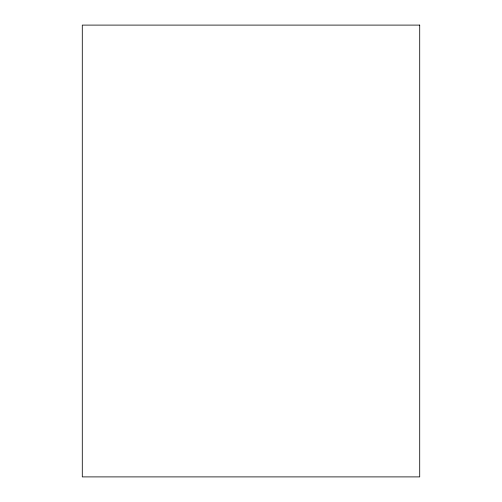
<?xml version="1.0" encoding="UTF-8"?>
<svg xmlns="http://www.w3.org/2000/svg" width="502" height="502" viewBox="0 0 502 502"><rect width="100%" height="100%" fill="white"/><g stroke="black" fill="none" stroke-linecap="round" stroke-linejoin="round"><path stroke-width="0.75" d="M419.71 25.1L82.29 25.1L82.29 476.9L419.71 476.9L419.71 25.1"/></g></svg>
